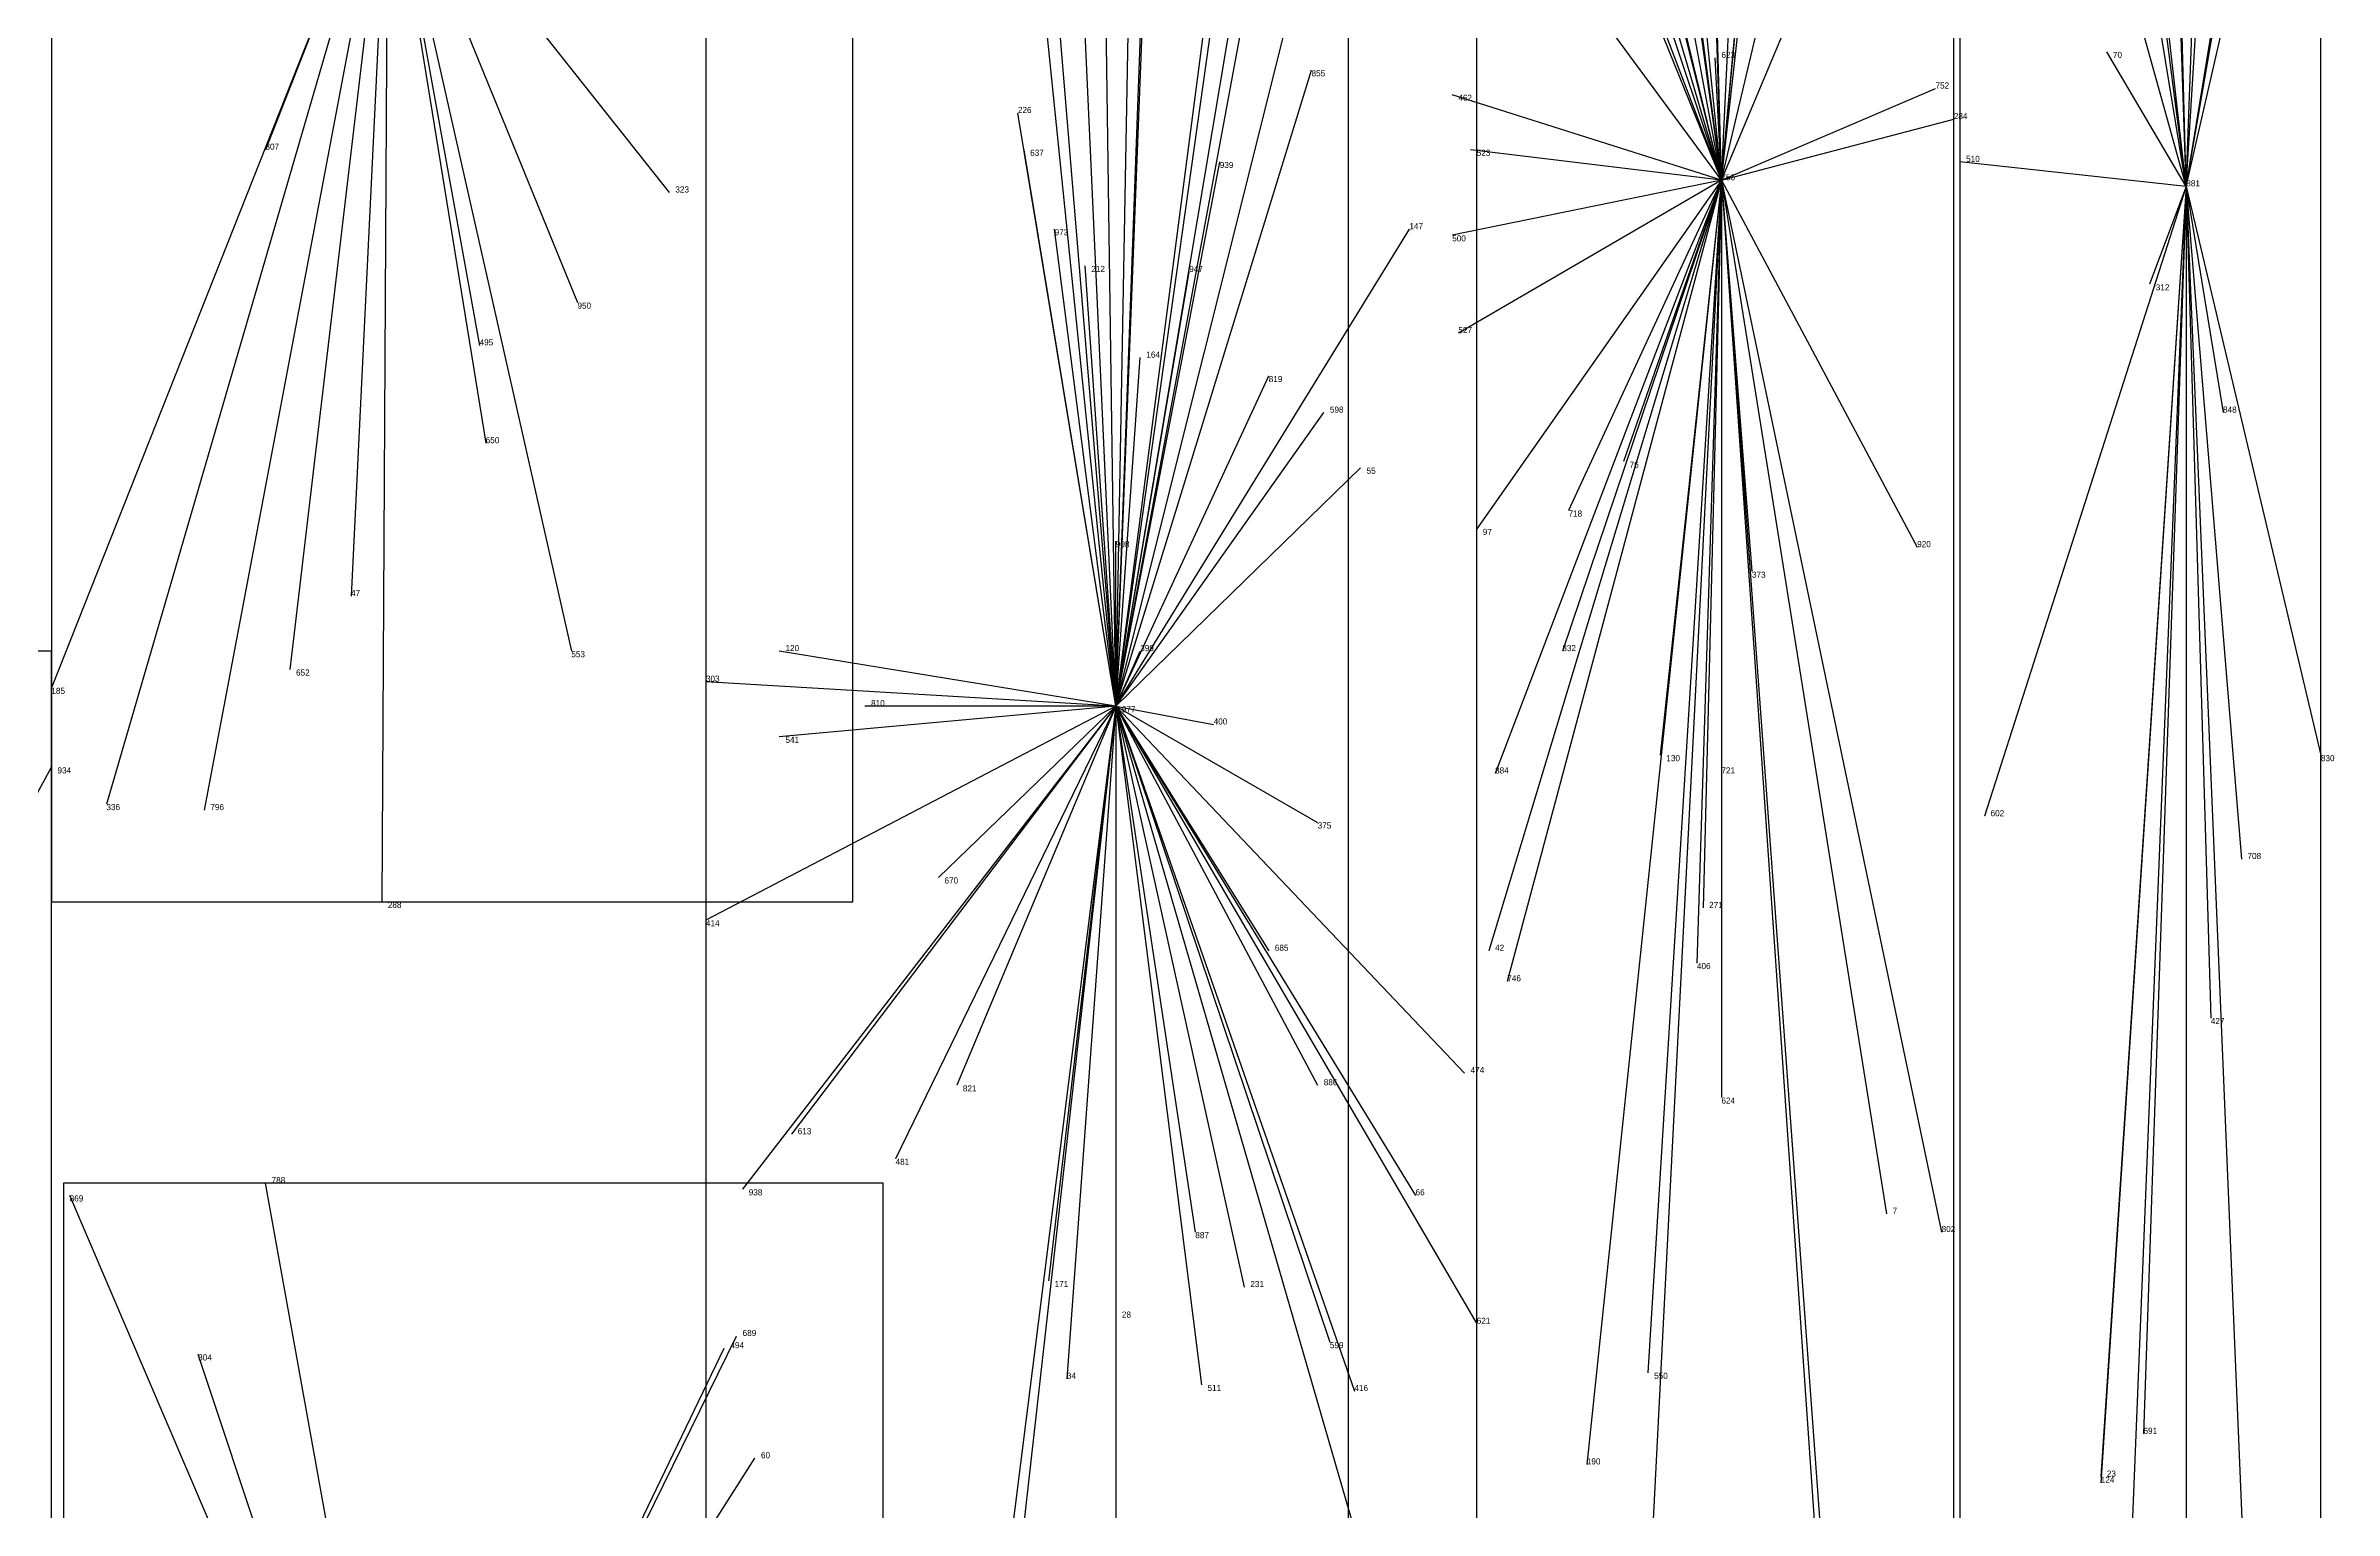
# Model space of a CAD drawing. Extents: x 0 to 1, y 0 to 1.
# Drawn here: x 0.6261 to 1.0002, y 0.5885 to 0.828 of the extents above; entities that cross this region are included whole.
import ezdxf

# ---------------------------------------------------------------- set-up
doc = ezdxf.new("R2010")
doc.units = 0
for name, color, linetype in [('CLIENTS', 7, 'Continuous'), ('FACILITIES', 7, 'Continuous'), ('FACILITIES_LINES', 7, 'Continuous'), ('MIN_MAX_BOXES', 7, 'Continuous'), ('NORMALS', 7, 'Continuous'), ('SOURCE_POINTS', 7, 'Continuous'), ('TEXT', 7, 'Continuous')]:
    doc.layers.add(name, color=color, linetype=linetype)

# ---------------------------------------------------------------- blocks, each defined once
blk = doc.blocks.new('POINT_DISPLAY')
blk.add_line((0, 0), (0, 0))

msp = doc.modelspace()

# ---------------------------------------------------------------- linework, layer by layer
at = {"layer": 'FACILITIES_LINES'}
for p, q in [((0.801, 0.72), (0.806, 0.994)), ((0.801, 0.72), (0.811, 0.991)), ((0.9, 0.806), (0.856, 0.983)), ((0.801, 0.72), (0.811, 0.976)), ((0.976, 0.805), (0.954, 0.976)), ((0.976, 0.805), (0.982, 0.971)), ((0.801, 0.72), (0.835, 0.962)), ((0.976, 0.805), (0.958, 0.964)), ((0.9, 0.806), (0.88, 0.959)), ((0.9, 0.806), (0.895, 0.958)), ((0.9, 0.806), (0.896, 0.959)), ((0.801, 0.72), (0.777, 0.955)), ((0.9, 0.806), (0.839, 0.957)), ((0.976, 0.805), (0.972, 0.954)), ((0.9, 0.806), (0.865, 0.951)), ((0.9, 0.806), (0.88, 0.951)), ((0.976, 0.805), (0.985, 0.952)), ((0.9, 0.806), (0.916, 0.95)), ((0.9, 0.806), (0.913, 0.944)), ((0.801, 0.72), (0.798, 0.932)), ((0.9, 0.806), (0.851, 0.935)), ((0.976, 0.805), (0.998, 0.933)), ((0.801, 0.72), (0.828, 0.927)), ((0.9, 0.806), (0.878, 0.925)), ((0.9, 0.806), (0.888, 0.926)), ((0.976, 0.805), (0.956, 0.926)), ((0.976, 0.805), (0.993, 0.909)), ((0.9, 0.806), (0.923, 0.903)), ((0.976, 0.805), (0.948, 0.905)), ((0.9, 0.806), (0.873, 0.887)), ((0.9, 0.806), (0.904, 0.89)), ((0.801, 0.72), (0.828, 0.881)), ((0.9, 0.806), (0.88, 0.874)), ((0.801, 0.72), (0.829, 0.871)), ((0.9, 0.806), (0.926, 0.868)), ((0.801, 0.72), (0.789, 0.865)), ((0.682, 0.862), (0.627, 0.723)), ((0.682, 0.862), (0.636, 0.704)), ((0.682, 0.862), (0.652, 0.703)), ((0.682, 0.862), (0.662, 0.811)), ((0.682, 0.862), (0.666, 0.726)), ((0.682, 0.862), (0.676, 0.738)), ((0.682, 0.862), (0.681, 0.688)), ((0.682, 0.862), (0.697, 0.779)), ((0.682, 0.862), (0.712, 0.729)), ((0.682, 0.862), (0.698, 0.763)), ((0.682, 0.862), (0.728, 0.804)), ((0.682, 0.862), (0.713, 0.786)), ((0.801, 0.72), (0.837, 0.864)), ((0.9, 0.806), (0.905, 0.861)), ((0.976, 0.805), (0.974, 0.862)), ((0.976, 0.805), (0.989, 0.862)), ((0.9, 0.806), (0.861, 0.859)), ((0.9, 0.806), (0.887, 0.859)), ((0.801, 0.72), (0.796, 0.83)), ((0.976, 0.805), (0.963, 0.827)), ((0.801, 0.72), (0.833, 0.824)), ((0.9, 0.806), (0.899, 0.826)), ((0.9, 0.806), (0.856, 0.82)), ((0.9, 0.806), (0.935, 0.821)), ((0.801, 0.72), (0.785, 0.817)), ((0.9, 0.806), (0.938, 0.816)), ((0.801, 0.72), (0.786, 0.811)), ((0.801, 0.72), (0.818, 0.809)), ((0.9, 0.806), (0.859, 0.811)), ((0.976, 0.805), (0.939, 0.809)), ((0.9, 0.806), (0.856, 0.797)), ((0.9, 0.806), (0.857, 0.781)), ((0.9, 0.806), (0.86, 0.749)), ((0.9, 0.806), (0.862, 0.68)), ((0.9, 0.806), (0.863, 0.709)), ((0.9, 0.806), (0.865, 0.675)), ((0.9, 0.806), (0.874, 0.729)), ((0.9, 0.806), (0.875, 0.752)), ((0.9, 0.806), (0.878, 0.596)), ((0.9, 0.806), (0.884, 0.76)), ((0.9, 0.806), (0.886, 0.531)), ((0.9, 0.806), (0.888, 0.611)), ((0.9, 0.806), (0.89, 0.712)), ((0.9, 0.806), (0.896, 0.678)), ((0.9, 0.806), (0.897, 0.687)), ((0.9, 0.806), (0.927, 0.637)), ((0.9, 0.806), (0.921, 0.503)), ((0.9, 0.806), (0.917, 0.574)), ((0.9, 0.806), (0.905, 0.742)), ((0.9, 0.806), (0.9, 0.656)), ((0.9, 0.806), (0.9, 0.71)), ((0.9, 0.806), (0.936, 0.634)), ((0.9, 0.806), (0.932, 0.746)), ((0.976, 0.805), (0.943, 0.702)), ((0.976, 0.805), (0.962, 0.594)), ((0.976, 0.805), (0.962, 0.593)), ((0.976, 0.805), (0.964, 0.508)), ((0.976, 0.805), (0.969, 0.601)), ((0.976, 0.805), (0.97, 0.789)), ((0.976, 0.805), (0.98, 0.669)), ((0.976, 0.805), (0.976, 0.544)), ((0.976, 0.805), (0.985, 0.695)), ((0.976, 0.805), (0.998, 0.712)), ((0.976, 0.805), (0.988, 0.517)), ((0.976, 0.805), (0.982, 0.768)), ((0.801, 0.72), (0.791, 0.798)), ((0.801, 0.72), (0.849, 0.798)), ((0.801, 0.72), (0.796, 0.792)), ((0.801, 0.72), (0.813, 0.791)), ((0.801, 0.72), (0.805, 0.777)), ((0.801, 0.72), (0.826, 0.774)), ((0.801, 0.72), (0.835, 0.768)), ((0.801, 0.72), (0.841, 0.759)), ((0.801, 0.72), (0.801, 0.747)), ((0.801, 0.72), (0.746, 0.729)), ((0.801, 0.72), (0.805, 0.729)), ((0.801, 0.72), (0.734, 0.724)), ((0.801, 0.72), (0.734, 0.685)), ((0.801, 0.72), (0.74, 0.641)), ((0.801, 0.72), (0.746, 0.715)), ((0.801, 0.72), (0.748, 0.65)), ((0.801, 0.72), (0.76, 0.72)), ((0.801, 0.72), (0.765, 0.646)), ((0.801, 0.72), (0.772, 0.692)), ((0.801, 0.72), (0.775, 0.513)), ((0.801, 0.72), (0.775, 0.658)), ((0.801, 0.72), (0.783, 0.56)), ((0.801, 0.72), (0.79, 0.626)), ((0.801, 0.72), (0.793, 0.61)), ((0.801, 0.72), (0.801, 0.548)), ((0.801, 0.72), (0.843, 0.575)), ((0.801, 0.72), (0.801, 0.62)), ((0.801, 0.72), (0.85, 0.64)), ((0.801, 0.72), (0.822, 0.625)), ((0.801, 0.72), (0.834, 0.701)), ((0.801, 0.72), (0.817, 0.717)), ((0.801, 0.72), (0.84, 0.608)), ((0.801, 0.72), (0.815, 0.609)), ((0.801, 0.72), (0.836, 0.616)), ((0.801, 0.72), (0.826, 0.68)), ((0.801, 0.72), (0.834, 0.658)), ((0.801, 0.72), (0.814, 0.634)), ((0.801, 0.72), (0.86, 0.619)), ((0.801, 0.72), (0.858, 0.66)), ((0.571, 0.607), (0.627, 0.71)), ((0.686, 0.509), (0.63, 0.64)), ((0.686, 0.509), (0.662, 0.642)), ((0.686, 0.509), (0.651, 0.614)), ((0.686, 0.509), (0.739, 0.617)), ((0.686, 0.509), (0.737, 0.615)), ((0.686, 0.509), (0.742, 0.597))]:
    msp.add_line(p, q, dxfattribs=at)
at = {"layer": 'MIN_MAX_BOXES'}
for p, q in [((0.627, 0.993), (0.627, 0.688)), ((0.627, 0.993), (0.627, 0.688)), ((0.734, 0.994), (0.734, 0.513)), ((0.734, 0.994), (0.734, 0.513)), ((0.758, 0.688), (0.758, 0.993)), ((0.758, 0.688), (0.758, 0.993)), ((0.86, 0.513), (0.86, 0.994)), ((0.86, 0.513), (0.86, 0.994)), ((0.839, 0.983), (0.839, 0.503)), ((0.839, 0.983), (0.839, 0.503)), ((0.938, 0.503), (0.938, 0.983)), ((0.938, 0.503), (0.938, 0.983)), ((0.939, 0.976), (0.939, 0.508)), ((0.939, 0.976), (0.939, 0.508)), ((0.998, 0.508), (0.998, 0.976)), ((0.998, 0.508), (0.998, 0.976)), ((0.627, 0.729), (0.522, 0.729)), ((0.627, 0.729), (0.522, 0.729)), ((0.627, 0.49), (0.627, 0.729)), ((0.627, 0.49), (0.627, 0.729)), ((0.627, 0.729), (0.627, 0.729)), ((0.627, 0.688), (0.758, 0.688)), ((0.627, 0.688), (0.758, 0.688)), ((0.627, 0.688), (0.627, 0.688)), ((0.758, 0.688), (0.758, 0.688)), ((0.763, 0.642), (0.629, 0.642)), ((0.629, 0.642), (0.629, 0.355)), ((0.763, 0.642), (0.629, 0.642)), ((0.629, 0.642), (0.629, 0.355)), ((0.629, 0.642), (0.629, 0.642)), ((0.763, 0.355), (0.763, 0.642)), ((0.763, 0.355), (0.763, 0.642)), ((0.763, 0.642), (0.763, 0.642))]:
    msp.add_line(p, q, dxfattribs=at)
at = {"layer": 'NORMALS'}
for p, q in [((0.963, 0.827), (0.963, 0.827)), ((0.833, 0.824), (0.833, 0.824)), ((0.899, 0.826), (0.899, 0.826)), ((0.856, 0.82), (0.856, 0.82)), ((0.935, 0.821), (0.935, 0.821)), ((0.785, 0.817), (0.785, 0.817)), ((0.938, 0.816), (0.938, 0.816)), ((0.662, 0.811), (0.662, 0.811)), ((0.786, 0.811), (0.786, 0.811)), ((0.818, 0.809), (0.818, 0.809)), ((0.859, 0.811), (0.859, 0.811)), ((0.939, 0.809), (0.939, 0.809)), ((0.9, 0.806), (0.9, 0.806)), ((0.976, 0.805), (0.976, 0.805)), ((0.728, 0.804), (0.728, 0.804)), ((0.791, 0.798), (0.791, 0.798)), ((0.849, 0.798), (0.849, 0.798)), ((0.856, 0.797), (0.856, 0.797)), ((0.796, 0.792), (0.796, 0.792)), ((0.813, 0.791), (0.813, 0.791)), ((0.713, 0.786), (0.713, 0.786)), ((0.97, 0.789), (0.97, 0.789)), ((0.697, 0.779), (0.697, 0.779)), ((0.857, 0.781), (0.857, 0.781)), ((0.805, 0.777), (0.805, 0.777)), ((0.826, 0.774), (0.826, 0.774)), ((0.835, 0.768), (0.835, 0.768)), ((0.982, 0.768), (0.982, 0.768)), ((0.698, 0.763), (0.698, 0.763)), ((0.884, 0.76), (0.884, 0.76)), ((0.841, 0.759), (0.841, 0.759)), ((0.875, 0.752), (0.875, 0.752)), ((0.86, 0.749), (0.86, 0.749)), ((0.801, 0.747), (0.801, 0.747)), ((0.932, 0.746), (0.932, 0.746)), ((0.905, 0.742), (0.905, 0.742)), ((0.676, 0.738), (0.676, 0.738)), ((0.666, 0.726), (0.666, 0.726)), ((0.712, 0.729), (0.712, 0.729)), ((0.746, 0.729), (0.746, 0.729)), ((0.805, 0.729), (0.805, 0.729)), ((0.874, 0.729), (0.874, 0.729)), ((0.627, 0.723), (0.627, 0.723)), ((0.734, 0.724), (0.734, 0.724)), ((0.76, 0.72), (0.76, 0.72)), ((0.801, 0.72), (0.801, 0.72)), ((0.746, 0.715), (0.746, 0.715)), ((0.817, 0.717), (0.817, 0.717)), ((0.89, 0.712), (0.89, 0.712)), ((0.998, 0.712), (0.998, 0.712)), ((0.627, 0.71), (0.627, 0.71)), ((0.863, 0.709), (0.863, 0.709)), ((0.9, 0.71), (0.9, 0.71)), ((0.636, 0.704), (0.636, 0.704)), ((0.652, 0.703), (0.652, 0.703)), ((0.834, 0.701), (0.834, 0.701)), ((0.943, 0.702), (0.943, 0.702)), ((0.985, 0.695), (0.985, 0.695)), ((0.772, 0.692), (0.772, 0.692)), ((0.681, 0.688), (0.681, 0.688)), ((0.734, 0.685), (0.734, 0.685)), ((0.897, 0.687), (0.897, 0.687)), ((0.826, 0.68), (0.826, 0.68)), ((0.862, 0.68), (0.862, 0.68)), ((0.896, 0.678), (0.896, 0.678)), ((0.865, 0.675), (0.865, 0.675)), ((0.98, 0.669), (0.98, 0.669)), ((0.858, 0.66), (0.858, 0.66)), ((0.775, 0.658), (0.775, 0.658)), ((0.834, 0.658), (0.834, 0.658)), ((0.9, 0.656), (0.9, 0.656)), ((0.748, 0.65), (0.748, 0.65)), ((0.765, 0.646), (0.765, 0.646)), ((0.63, 0.64), (0.63, 0.64)), ((0.662, 0.642), (0.662, 0.642)), ((0.74, 0.641), (0.74, 0.641)), ((0.85, 0.64), (0.85, 0.64)), ((0.927, 0.637), (0.927, 0.637)), ((0.814, 0.634), (0.814, 0.634)), ((0.936, 0.634), (0.936, 0.634)), ((0.79, 0.626), (0.79, 0.626)), ((0.822, 0.625), (0.822, 0.625)), ((0.801, 0.62), (0.801, 0.62)), ((0.86, 0.619), (0.86, 0.619)), ((0.651, 0.614), (0.651, 0.614)), ((0.737, 0.615), (0.737, 0.615)), ((0.739, 0.617), (0.739, 0.617)), ((0.836, 0.616), (0.836, 0.616)), ((0.793, 0.61), (0.793, 0.61)), ((0.888, 0.611), (0.888, 0.611)), ((0.815, 0.609), (0.815, 0.609)), ((0.84, 0.608), (0.84, 0.608)), ((0.969, 0.601), (0.969, 0.601)), ((0.742, 0.597), (0.742, 0.597)), ((0.878, 0.596), (0.878, 0.596)), ((0.962, 0.594), (0.962, 0.594)), ((0.962, 0.593), (0.962, 0.593))]:
    msp.add_line(p, q, dxfattribs=at)

# ---------------------------------------------------------------- block references
at = {"layer": 'CLIENTS'}
for p in [(0.963, 0.827), (0.833, 0.824), (0.899, 0.826), (0.856, 0.82), (0.935, 0.821), (0.785, 0.817), (0.938, 0.816), (0.662, 0.811), (0.786, 0.811), (0.818, 0.809), (0.859, 0.811), (0.939, 0.809), (0.728, 0.804), (0.791, 0.798), (0.849, 0.798), (0.856, 0.797), (0.796, 0.792), (0.813, 0.791), (0.713, 0.786), (0.97, 0.789), (0.697, 0.779), (0.857, 0.781), (0.805, 0.777), (0.826, 0.774), (0.835, 0.768), (0.982, 0.768), (0.698, 0.763), (0.884, 0.76), (0.841, 0.759), (0.875, 0.752), (0.86, 0.749), (0.801, 0.747), (0.932, 0.746), (0.905, 0.742), (0.676, 0.738), (0.666, 0.726), (0.712, 0.729), (0.746, 0.729), (0.805, 0.729), (0.874, 0.729), (0.627, 0.723), (0.734, 0.724), (0.76, 0.72), (0.746, 0.715), (0.817, 0.717), (0.89, 0.712), (0.998, 0.712), (0.627, 0.71), (0.863, 0.709), (0.9, 0.71), (0.636, 0.704), (0.652, 0.703), (0.834, 0.701), (0.943, 0.702), (0.985, 0.695), (0.772, 0.692), (0.681, 0.688), (0.734, 0.685), (0.897, 0.687), (0.826, 0.68), (0.862, 0.68), (0.896, 0.678), (0.865, 0.675), (0.98, 0.669), (0.858, 0.66), (0.775, 0.658), (0.834, 0.658), (0.9, 0.656), (0.748, 0.65), (0.765, 0.646), (0.63, 0.64), (0.662, 0.642), (0.74, 0.641), (0.85, 0.64), (0.927, 0.637), (0.814, 0.634), (0.936, 0.634), (0.79, 0.626), (0.822, 0.625), (0.801, 0.62), (0.86, 0.619), (0.651, 0.614), (0.737, 0.615), (0.739, 0.617), (0.836, 0.616), (0.793, 0.61), (0.888, 0.611), (0.815, 0.609), (0.84, 0.608), (0.969, 0.601), (0.742, 0.597), (0.878, 0.596), (0.962, 0.594), (0.962, 0.593)]:
    msp.add_blockref('POINT_DISPLAY', p, dxfattribs=at)
at = {"layer": 'FACILITIES'}
for p in [(0.9, 0.806), (0.976, 0.805), (0.801, 0.72)]:
    msp.add_blockref('POINT_DISPLAY', p, dxfattribs=at)
at = {"layer": 'SOURCE_POINTS'}
for p in [(0.963, 0.827), (0.833, 0.824), (0.899, 0.826), (0.856, 0.82), (0.935, 0.821), (0.785, 0.817), (0.938, 0.816), (0.662, 0.811), (0.786, 0.811), (0.818, 0.809), (0.859, 0.811), (0.939, 0.809), (0.9, 0.806), (0.976, 0.805), (0.728, 0.804), (0.791, 0.798), (0.849, 0.798), (0.856, 0.797), (0.796, 0.792), (0.813, 0.791), (0.713, 0.786), (0.97, 0.789), (0.697, 0.779), (0.857, 0.781), (0.805, 0.777), (0.826, 0.774), (0.835, 0.768), (0.982, 0.768), (0.698, 0.763), (0.884, 0.76), (0.841, 0.759), (0.875, 0.752), (0.86, 0.749), (0.801, 0.747), (0.932, 0.746), (0.905, 0.742), (0.676, 0.738), (0.666, 0.726), (0.712, 0.729), (0.746, 0.729), (0.805, 0.729), (0.874, 0.729), (0.627, 0.723), (0.734, 0.724), (0.76, 0.72), (0.801, 0.72), (0.746, 0.715), (0.817, 0.717), (0.89, 0.712), (0.998, 0.712), (0.627, 0.71), (0.863, 0.709), (0.9, 0.71), (0.636, 0.704), (0.652, 0.703), (0.834, 0.701), (0.943, 0.702), (0.985, 0.695), (0.772, 0.692), (0.681, 0.688), (0.734, 0.685), (0.897, 0.687), (0.826, 0.68), (0.862, 0.68), (0.896, 0.678), (0.865, 0.675), (0.98, 0.669), (0.858, 0.66), (0.775, 0.658), (0.834, 0.658), (0.9, 0.656), (0.748, 0.65), (0.765, 0.646), (0.63, 0.64), (0.662, 0.642), (0.74, 0.641), (0.85, 0.64), (0.927, 0.637), (0.814, 0.634), (0.936, 0.634), (0.79, 0.626), (0.822, 0.625), (0.801, 0.62), (0.86, 0.619), (0.651, 0.614), (0.737, 0.615), (0.739, 0.617), (0.836, 0.616), (0.793, 0.61), (0.888, 0.611), (0.815, 0.609), (0.84, 0.608), (0.969, 0.601), (0.742, 0.597), (0.878, 0.596), (0.962, 0.594), (0.962, 0.593)]:
    msp.add_blockref('POINT_DISPLAY', p, dxfattribs=at)

# ---------------------------------------------------------------- texts
at = {"layer": 'TEXT'}
for s, p in [('623', (0.9, 0.826)), ('70', (0.964, 0.826)), ('855', (0.833, 0.823)), ('462', (0.857, 0.819)), ('752', (0.935, 0.821)), ('226', (0.785, 0.817)), ('284', (0.938, 0.816)), ('307', (0.662, 0.811)), ('637', (0.787, 0.81)), ('939', (0.818, 0.808)), ('523', (0.86, 0.81)), ('510', (0.94, 0.809)), ('323', (0.729, 0.804)), ('756', (0.9, 0.806)), ('881', (0.976, 0.805)), ('973', (0.791, 0.797)), ('147', (0.849, 0.798)), ('500', (0.856, 0.796)), ('212', (0.797, 0.791)), ('947', (0.813, 0.791)), ('950', (0.713, 0.785)), ('312', (0.971, 0.788)), ('527', (0.857, 0.781)), ('495', (0.697, 0.779)), ('164', (0.806, 0.777)), ('819', (0.826, 0.773)), ('598', (0.836, 0.768)), ('848', (0.982, 0.768)), ('650', (0.698, 0.763)), ('76', (0.885, 0.759)), ('55', (0.842, 0.758)), ('718', (0.875, 0.751)), ('97', (0.861, 0.748)), ('908', (0.801, 0.746)), ('920', (0.932, 0.746)), ('373', (0.905, 0.741)), ('47', (0.676, 0.738)), ('120', (0.747, 0.729)), ('399', (0.805, 0.729)), ('832', (0.874, 0.729)), ('652', (0.667, 0.725)), ('553', (0.712, 0.728)), ('185', (0.627, 0.722)), ('303', (0.734, 0.724)), ('810', (0.761, 0.72)), ('977', (0.802, 0.719)), ('541', (0.747, 0.714)), ('400', (0.817, 0.717)), ('130', (0.891, 0.711)), ('830', (0.998, 0.711)), ('934', (0.628, 0.709)), ('884', (0.863, 0.709)), ('721', (0.9, 0.709)), ('336', (0.636, 0.703)), ('796', (0.653, 0.703)), ('375', (0.834, 0.7)), ('602', (0.944, 0.702)), ('708', (0.986, 0.695)), ('670', (0.773, 0.691)), ('288', (0.682, 0.687)), ('414', (0.734, 0.684)), ('271', (0.898, 0.687)), ('685', (0.827, 0.68)), ('42', (0.863, 0.68)), ('406', (0.896, 0.677)), ('746', (0.865, 0.675)), ('427', (0.98, 0.668)), ('886', (0.835, 0.658)), ('474', (0.859, 0.66)), ('821', (0.776, 0.657)), ('624', (0.9, 0.655)), ('613', (0.749, 0.65)), ('481', (0.765, 0.645)), ('869', (0.63, 0.639)), ('788', (0.663, 0.642)), ('938', (0.741, 0.64)), ('66', (0.85, 0.64)), ('7', (0.928, 0.637)), ('887', (0.814, 0.633)), ('802', (0.936, 0.634)), ('171', (0.791, 0.625)), ('231', (0.823, 0.625)), ('28', (0.802, 0.62)), ('689', (0.74, 0.617)), ('621', (0.86, 0.619)), ('304', (0.651, 0.613)), ('494', (0.738, 0.615)), ('599', (0.836, 0.615)), ('34', (0.793, 0.61)), ('550', (0.889, 0.61)), ('511', (0.816, 0.608)), ('416', (0.84, 0.608)), ('691', (0.969, 0.601)), ('60', (0.743, 0.597)), ('190', (0.878, 0.596)), ('23', (0.963, 0.594)), ('124', (0.962, 0.593))]:
    msp.add_text(s, height=0.001, dxfattribs=at).set_placement(p)

doc.saveas('drawing.dxf')
